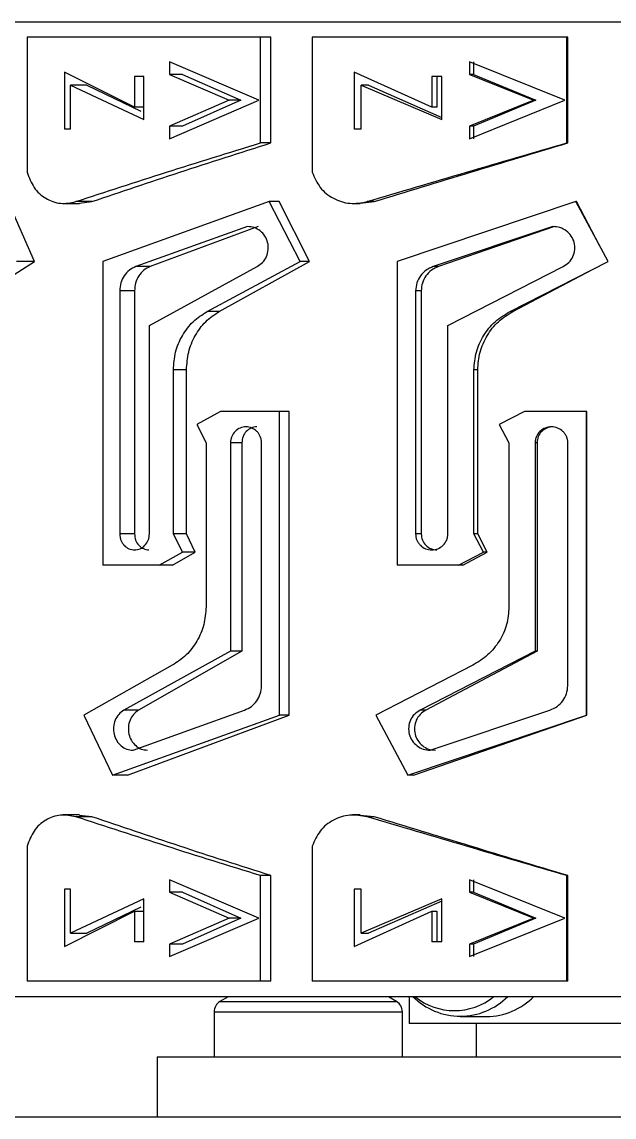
# Model space of a CAD drawing. Header units: millimetres. Extents: x 53 to 376, y 29 to 265.
# Drawn here: x 342.96 to 351.77, y 131.38 to 147.68 of the extents above; entities that cross this region are included whole.
import ezdxf

# ---------------------------------------------------------------- set-up
doc = ezdxf.new("R2010")
doc.units = ezdxf.units.MM

msp = doc.modelspace()

# ---------------------------------------------------------------- linework, layer by layer
at = {"color": 7, "linetype": 'Continuous', "lineweight": 25}
for p, q in [((335.8038, 147.6771), (367.3038, 147.6771)), ((343.0377, 147.45), (343.0377, 145.4403)), ((346.5131, 147.45), (343.0377, 147.45)), ((346.5131, 145.8776), (346.5131, 147.45)), ((346.6681, 147.45), (346.5131, 147.45)), ((346.6681, 145.8776), (346.6681, 147.45)), ((347.2818, 147.45), (347.2818, 145.4403)), ((351.0696, 147.45), (347.2818, 147.45)), ((351.0696, 145.8776), (351.0696, 147.45)), ((351.0845, 147.45), (351.0696, 147.45)), ((351.0845, 145.8776), (351.0845, 147.45)), ((346.4876, 146.5111), (345.1553, 147.0829)), ((345.1553, 147.0829), (345.1553, 146.8963)), ((351.0428, 146.5111), (349.6228, 147.0829)), ((349.6228, 147.0829), (349.6228, 146.8963)), ((349.6823, 147.0829), (349.6823, 146.8963)), ((344.6375, 146.4094), (343.5941, 146.9316)), ((343.5941, 146.9316), (343.5941, 146.0824)), ((344.7741, 146.8631), (344.6375, 146.8631)), ((344.6375, 146.8631), (344.6375, 146.4094)), ((344.7741, 146.2248), (344.7741, 146.8631)), ((345.1553, 146.8963), (346.048, 146.5111)), ((345.3522, 146.8963), (345.1553, 146.8963)), ((345.3522, 146.8963), (346.2174, 146.5111)), ((349.0604, 146.4094), (347.9078, 146.9316)), ((347.9078, 146.9316), (347.9078, 146.0824)), ((349.2094, 146.8631), (349.0604, 146.8631)), ((349.0604, 146.8631), (349.0604, 146.4094)), ((349.1371, 146.8631), (349.1371, 146.4094)), ((349.2094, 146.2248), (349.2094, 146.8631)), ((349.6228, 146.8963), (350.5783, 146.5111)), ((349.6823, 146.8963), (349.6228, 146.8963)), ((349.6823, 146.8963), (350.6084, 146.5111)), ((343.6841, 146.0824), (343.6841, 146.7365)), ((343.6841, 146.7365), (344.7741, 146.2248)), ((343.9262, 146.7365), (343.6841, 146.7365)), ((343.9262, 146.7365), (344.7296, 146.3474)), ((348.0083, 146.0824), (348.0083, 146.7365)), ((348.0083, 146.7365), (349.2094, 146.2248)), ((348.1174, 146.7365), (348.0083, 146.7365)), ((348.1174, 146.7365), (349.2094, 146.2565)), ((346.048, 146.5111), (345.1553, 146.1259)), ((345.1553, 145.9392), (346.4876, 146.5111)), ((346.2174, 146.5111), (345.3522, 146.1259)), ((346.2174, 146.5111), (346.048, 146.5111)), ((350.5783, 146.5111), (349.6228, 146.1259)), ((349.6228, 145.9392), (351.0428, 146.5111)), ((350.6084, 146.5111), (349.6823, 146.1259)), ((350.6084, 146.5111), (350.5783, 146.5111)), ((344.7741, 146.4094), (344.6375, 146.4094)), ((349.1371, 146.4094), (349.0604, 146.4094)), ((343.6841, 146.0824), (343.5941, 146.0824)), ((345.1553, 146.1259), (345.1553, 145.9392)), ((345.3522, 146.1259), (345.1553, 146.1259)), ((348.0083, 146.0824), (347.9078, 146.0824)), ((349.6228, 146.1259), (349.6228, 145.9392)), ((349.6823, 146.1259), (349.6228, 146.1259)), ((349.6823, 146.1259), (349.6823, 145.9392)), ((346.6681, 145.8776), (346.5131, 145.8776)), ((351.0845, 145.8776), (351.0696, 145.8776)), ((343.1464, 144.1122), (342.7551, 145.0029)), ((343.5717, 144.9756), (343.8173, 144.9756)), ((344.0037, 145.0029), (343.764, 145.0029)), ((343.8168, 144.9823), (344.0037, 145.0029)), ((346.6407, 145.0029), (344.1674, 144.1122)), ((347.1022, 144.1122), (346.6407, 145.0029)), ((346.7918, 145.0029), (346.6407, 145.0029)), ((347.2392, 144.1122), (346.7918, 145.0029)), ((347.8833, 144.9756), (347.9963, 144.9756)), ((347.9956, 144.9823), (348.2038, 145.0029)), ((348.2038, 145.0029), (348.0974, 145.0029)), ((351.2036, 145.0029), (348.5445, 144.1122)), ((351.6855, 144.1122), (351.2036, 145.0029)), ((351.2143, 145.0029), (351.2036, 145.0029)), ((351.5572, 144.3492), (351.2143, 145.0029)), ((346.3182, 144.6326), (344.6579, 144.0366)), ((346.4792, 144.6326), (344.8701, 144.0366)), ((350.8642, 144.6326), (349.0827, 144.0366)), ((350.8855, 144.6326), (349.1588, 144.0366)), ((341.9856, 143.3702), (343.1464, 144.1122)), ((343.1464, 144.1122), (342.8795, 144.1122)), ((344.1674, 144.1122), (344.1674, 139.5962)), ((345.7182, 143.3702), (347.1022, 144.1122)), ((345.8978, 143.3702), (347.2392, 144.1122)), ((347.2392, 144.1122), (347.1022, 144.1122)), ((348.5445, 144.1122), (348.5445, 139.5962)), ((350.2274, 143.3702), (351.6855, 144.1122)), ((344.8701, 144.0366), (344.6579, 144.0366)), ((344.8588, 143.1615), (346.4618, 144.0366)), ((349.1588, 144.0366), (349.0827, 144.0366)), ((349.3016, 143.1615), (351.0156, 144.0366)), ((350.2682, 143.3702), (351.4512, 143.9913)), ((344.4177, 143.675), (344.4177, 140.0583)), ((344.6372, 143.675), (344.4177, 143.675)), ((344.6372, 143.675), (344.6372, 140.0583)), ((348.8198, 143.675), (348.8198, 140.0583)), ((348.9039, 143.675), (348.8198, 143.675)), ((348.9039, 143.675), (348.9039, 140.0583)), ((345.8978, 143.3702), (345.7182, 143.3702)), ((350.2682, 143.3702), (350.2274, 143.3702)), ((344.8588, 140.0583), (344.8588, 143.1615)), ((349.3016, 140.0583), (349.3016, 143.1615)), ((345.2152, 140.0583), (345.2152, 142.5004)), ((345.4102, 142.5004), (345.2152, 142.5004)), ((345.4102, 140.0583), (345.4102, 142.5004)), ((349.6874, 140.0583), (349.6874, 142.5004)), ((349.7449, 142.5004), (349.6874, 142.5004)), ((349.7449, 140.0583), (349.7449, 142.5004)), ((345.918, 141.8783), (345.5655, 141.6863)), ((346.7942, 141.8783), (345.918, 141.8783)), ((346.7942, 137.3622), (346.7942, 141.8783)), ((346.9406, 141.8783), (346.7942, 141.8783)), ((346.9406, 137.3622), (346.9406, 141.8783)), ((350.4403, 141.8783), (350.064, 141.6863)), ((351.3643, 141.8783), (350.4403, 141.8783)), ((351.3643, 137.3622), (351.3643, 141.8783)), ((351.3702, 141.8783), (351.3643, 141.8783)), ((351.3702, 137.3622), (351.3702, 141.8783)), ((345.5655, 141.6863), (345.7016, 141.4161)), ((350.064, 141.6863), (350.2096, 141.4161)), ((345.7016, 141.4161), (345.7016, 138.974)), ((346.0662, 141.4161), (346.0662, 138.3129)), ((346.235, 141.4161), (346.0662, 141.4161)), ((346.235, 141.4161), (346.235, 138.3129)), ((346.5275, 137.7994), (346.5275, 141.4161)), ((350.2096, 141.4161), (350.2096, 138.974)), ((350.5976, 141.4161), (350.5976, 138.3129)), ((350.6271, 141.4161), (350.5976, 141.4161)), ((350.6271, 141.4161), (350.6271, 138.3129)), ((351.0847, 137.7994), (351.0847, 141.4161)), ((344.6372, 140.0583), (344.4177, 140.0583)), ((345.35, 139.7881), (345.2152, 140.0583)), ((345.4102, 140.0583), (345.2152, 140.0583)), ((345.5409, 139.7881), (345.4102, 140.0583)), ((348.9039, 140.0583), (348.8198, 140.0583)), ((349.8327, 139.7881), (349.6874, 140.0583)), ((349.7449, 140.0583), (349.6874, 140.0583)), ((349.8857, 139.7881), (349.7449, 140.0583)), ((345.0028, 139.5962), (345.35, 139.7881)), ((345.2044, 139.5962), (345.5409, 139.7881)), ((345.5409, 139.7881), (345.35, 139.7881)), ((349.4578, 139.5962), (349.8327, 139.7881)), ((349.5223, 139.5962), (349.8857, 139.7881)), ((349.8857, 139.7881), (349.8327, 139.7881)), ((345.0028, 139.5962), (344.1674, 139.5962)), ((345.2044, 139.5962), (345.0028, 139.5962)), ((349.4578, 139.5962), (348.5445, 139.5962)), ((349.5223, 139.5962), (349.4578, 139.5962)), ((346.0662, 138.3129), (344.4798, 137.4378)), ((346.235, 138.3129), (344.6975, 137.4378)), ((346.235, 138.3129), (346.0662, 138.3129)), ((350.5976, 138.3129), (348.888, 137.4378)), ((350.6271, 138.3129), (348.97, 137.4378)), ((350.6271, 138.3129), (350.5976, 138.3129)), ((345.1988, 138.1043), (343.8828, 137.3622)), ((349.6697, 138.1043), (348.2295, 137.3622)), ((343.8828, 137.3622), (344.311, 136.4716)), ((344.311, 136.4716), (346.7942, 137.3622)), ((344.6975, 137.4378), (344.4798, 137.4378)), ((344.5339, 136.4716), (346.9406, 137.3622)), ((344.6165, 136.8419), (346.2748, 137.4378)), ((346.9406, 137.3622), (346.7942, 137.3622)), ((348.2295, 137.3622), (348.7027, 136.4716)), ((348.7027, 136.4716), (351.3643, 137.3622)), ((348.7904, 136.4716), (351.3702, 137.3622)), ((348.97, 137.4378), (348.888, 137.4378)), ((349.0375, 136.8419), (350.8185, 137.4378)), ((351.3702, 137.3622), (351.3643, 137.3622)), ((344.5339, 136.4716), (344.311, 136.4716)), ((348.7904, 136.4716), (348.7027, 136.4716)), ((343.8174, 135.8785), (343.5717, 135.8785)), ((344.0037, 135.8512), (343.764, 135.8512)), ((344.0037, 135.8512), (343.8168, 135.8718)), ((347.9964, 135.8785), (347.8834, 135.8785)), ((348.2038, 135.8512), (347.9957, 135.8718)), ((348.2038, 135.8512), (348.0974, 135.8512)), ((343.0377, 135.4138), (343.0377, 133.4041)), ((347.2818, 135.4138), (347.2818, 133.4041)), ((346.5131, 133.4041), (346.5131, 134.9765)), ((346.6681, 134.9765), (346.5131, 134.9765)), ((346.6681, 133.4041), (346.6681, 134.9765)), ((351.0696, 133.4041), (351.0696, 134.9765)), ((351.0845, 134.9765), (351.0696, 134.9765)), ((351.0845, 133.4041), (351.0845, 134.9765)), ((343.6841, 134.7717), (343.5941, 134.7717)), ((343.5941, 134.7717), (343.5941, 133.9225)), ((343.6841, 134.1176), (343.6841, 134.7717)), ((346.4876, 134.343), (345.1553, 134.9149)), ((345.1553, 134.9149), (345.1553, 134.7282)), ((348.0083, 134.7717), (347.9078, 134.7717)), ((347.9078, 134.7717), (347.9078, 133.9225)), ((348.0083, 134.1176), (348.0083, 134.7717)), ((351.0428, 134.343), (349.6228, 134.9149)), ((349.6228, 134.9149), (349.6228, 134.7282)), ((349.6823, 134.9149), (349.6823, 134.7282)), ((344.7741, 134.6293), (343.6841, 134.1176)), ((344.7741, 133.991), (344.7741, 134.6293)), ((345.1553, 134.7282), (346.048, 134.343)), ((345.3522, 134.7282), (345.1553, 134.7282)), ((345.3522, 134.7282), (346.2174, 134.343)), ((349.2094, 134.6293), (348.0083, 134.1176)), ((349.2094, 134.5976), (348.1174, 134.1176)), ((349.2094, 133.991), (349.2094, 134.6293)), ((349.6228, 134.7282), (350.5783, 134.343)), ((349.6823, 134.7282), (349.6228, 134.7282)), ((349.6823, 134.7282), (350.6084, 134.343)), ((343.5941, 133.9225), (344.6375, 134.4447)), ((344.7296, 134.5067), (343.9262, 134.1176)), ((344.6375, 134.4447), (344.6375, 133.991)), ((344.6375, 134.4447), (344.7741, 134.4447)), ((347.9078, 133.9225), (349.0604, 134.4447)), ((349.0604, 134.4447), (349.0604, 133.991)), ((349.0604, 134.4447), (349.1371, 134.4447)), ((349.1371, 134.4447), (349.1371, 133.991)), ((345.1553, 133.7712), (346.4876, 134.343)), ((346.048, 134.343), (345.1553, 133.9578)), ((346.2174, 134.343), (345.3522, 133.9578)), ((346.2174, 134.343), (346.048, 134.343)), ((349.6228, 133.7712), (351.0428, 134.343)), ((350.5783, 134.343), (349.6228, 133.9578)), ((350.6084, 134.343), (349.6823, 133.9578)), ((350.6084, 134.343), (350.5783, 134.343)), ((343.6841, 134.1176), (343.9262, 134.1176)), ((348.0083, 134.1176), (348.1174, 134.1176)), ((344.7741, 133.991), (344.6375, 133.991)), ((345.1553, 133.9578), (345.1553, 133.7712)), ((345.3522, 133.9578), (345.1553, 133.9578)), ((349.2094, 133.991), (349.0604, 133.991)), ((349.6228, 133.9578), (349.6228, 133.7712)), ((349.6823, 133.9578), (349.6228, 133.9578)), ((349.6823, 133.9578), (349.6823, 133.7712)), ((346.5131, 133.4041), (343.0377, 133.4041)), ((346.6681, 133.4041), (346.5131, 133.4041)), ((351.0696, 133.4041), (347.2818, 133.4041)), ((351.0845, 133.4041), (351.0696, 133.4041)), ((335.8038, 133.1771), (367.3038, 133.1771)), ((348.723, 133.1771), (348.723, 132.7771)), ((345.8228, 132.9504), (345.8228, 132.2771)), ((348.6228, 132.2771), (348.6228, 132.9504)), ((349.4856, 132.8771), (349.8765, 132.8771)), ((353.7121, 132.7771), (348.723, 132.7771)), ((349.7228, 132.7771), (349.7228, 132.2771)), ((344.9728, 132.2771), (344.9728, 131.3828)), ((344.9728, 132.2771), (357.9728, 132.2771)), ((362.9728, 131.3828), (302.9494, 131.3828))]:
    msp.add_line(p, q, dxfattribs=at)
at = {"color": 8, "linetype": 'Continuous', "lineweight": 25}
for p, q in [((345.9081, 133.1035), (348.5374, 133.1035)), ((345.8228, 132.9504), (348.6228, 132.9504))]:
    msp.add_line(p, q, dxfattribs=at)
at = {"color": 7, "linetype": 'Continuous', "lineweight": 25, "flags": 128}
for points in [[(346.0353, 133.1771), (346.0283, 133.1733), (345.9081, 133.1035)], [(348.5374, 133.1035), (348.4172, 133.1733), (348.4102, 133.1771)]]:
    msp.add_lwpolyline(points, dxfattribs=at)
at = {"color": 7, "linetype": 'Continuous', "lineweight": 25}
for centre, radius, start, end in [((349.4856, 133.8764), 0.9932, 224.76473, 315.23527), ((349.8551, 133.906), 1.0292, 271.1905, 314.90378), ((346.0028, 132.9504), 0.18, 121.7263, 180), ((348.4428, 132.9504), 0.18, 0, 58.2737)]:
    msp.add_arc(centre, radius, start, end, dxfattribs=at)
at = {"color": 8, "linetype": 'Continuous', "lineweight": 25}
msp.add_arc((349.3967, 133.8898), 0.9228, 230.56339, 309.43661, dxfattribs=at)
at = {"color": 7, "linetype": 'Continuous', "lineweight": 25}
for points, knots in [([(343.764, 145.0029), (344.2085, 145.1487), (345.0974, 145.4403), (346.0412, 145.7318), (346.5131, 145.8776)], [0, 0, 0, 0, 0.4999993, 1, 1, 1, 1]), ([(344.0037, 145.0029), (344.4345, 145.1487), (345.2961, 145.4403), (346.2108, 145.7318), (346.6681, 145.8776)], [0, 0, 0, 0, 0.4999999, 1, 1, 1, 1]), ([(348.0974, 145.0029), (348.5886, 145.1487), (349.5709, 145.4403), (350.57, 145.7318), (351.0696, 145.8776)], [0, 0, 0, 0, 0.5000004, 1, 1, 1, 1]), ([(348.2038, 145.0029), (348.6798, 145.1487), (349.6319, 145.4403), (350.6003, 145.7318), (351.0845, 145.8776)], [0, 0, 0, 0, 0.4999992, 1, 1, 1, 1]), ([(343.0377, 145.4403), (343.0678, 145.361), (343.1284, 145.2014), (343.3119, 145.039), (343.5344, 144.9571), (343.6874, 144.9876), (343.764, 145.0029)], [0, 0, 0, 0, 0.2464339, 0.4957901, 0.7476012, 1, 1, 1, 1]), ([(347.2818, 145.4403), (347.3159, 145.361), (347.3845, 145.2014), (347.5915, 145.039), (347.8414, 144.9571), (348.012, 144.9876), (348.0974, 145.0029)], [0, 0, 0, 0, 0.2464348, 0.4957915, 0.7476048, 1, 1, 1, 1]), ([(346.4618, 144.0366), (346.4904, 144.0557), (346.5477, 144.094), (346.6057, 144.1845), (346.6327, 144.2884), (346.624, 144.3962), (346.581, 144.4944), (346.5098, 144.5715), (346.4189, 144.6228), (346.3517, 144.6293), (346.3182, 144.6326)], [0, 0, 0, 0, 0.1253827, 0.2504254, 0.3754313, 0.5003874, 0.6252945, 0.7501879, 0.8750785, 1, 1, 1, 1]), ([(351.0156, 144.0366), (351.0458, 144.0557), (351.106, 144.094), (351.1668, 144.1845), (351.1952, 144.2884), (351.1861, 144.3962), (351.141, 144.4944), (351.0662, 144.5715), (350.9705, 144.6228), (350.8997, 144.6293), (350.8642, 144.6326)], [0, 0, 0, 0, 0.1253839, 0.2504263, 0.3754315, 0.5003875, 0.6252948, 0.7501856, 0.8750752, 1, 1, 1, 1]), ([(344.6579, 144.0366), (344.6245, 144.0206), (344.5577, 143.9887), (344.4805, 143.9019), (344.4279, 143.7948), (344.4211, 143.7149), (344.4177, 143.675)], [0, 0, 0, 0, 0.2509155, 0.5007382, 0.7503876, 1, 1, 1, 1]), ([(344.8701, 144.0366), (344.8372, 144.0203), (344.7716, 143.9877), (344.697, 143.9001), (344.6469, 143.7934), (344.6405, 143.7145), (344.6372, 143.675)], [0, 0, 0, 0, 0.2509918, 0.5007633, 0.7503865, 1, 1, 1, 1]), ([(349.0827, 144.0366), (349.0462, 144.0206), (348.9733, 143.9887), (348.8888, 143.9019), (348.831, 143.7948), (348.8236, 143.7149), (348.8198, 143.675)], [0, 0, 0, 0, 0.2509161, 0.5007354, 0.7503865, 1, 1, 1, 1]), ([(349.1588, 144.0366), (349.1229, 144.0203), (349.0512, 143.9877), (348.9695, 143.9001), (348.9145, 143.7934), (348.9075, 143.7145), (348.9039, 143.675)], [0, 0, 0, 0, 0.25098849, 0.50076518, 0.75038807, 1, 1, 1, 1]), ([(345.2152, 142.5004), (345.2218, 142.5896), (345.2352, 142.7683), (345.3417, 143.015), (345.501, 143.2282), (345.6456, 143.3227), (345.7182, 143.3702)], [0, 0, 0, 0, 0.24770441, 0.49651418, 0.74720575, 1, 1, 1, 1]), ([(345.4102, 142.5004), (345.4166, 142.5895), (345.4295, 142.7677), (345.5324, 143.0141), (345.6864, 143.2274), (345.8273, 143.3226), (345.8978, 143.3702)], [0, 0, 0, 0, 0.2500019, 0.5000035, 0.750002, 1, 1, 1, 1]), ([(349.6874, 142.5004), (349.6946, 142.5896), (349.7091, 142.7683), (349.8239, 143.015), (349.9951, 143.2282), (350.1497, 143.3227), (350.2274, 143.3702)], [0, 0, 0, 0, 0.2477044, 0.4965138, 0.7472041, 1, 1, 1, 1]), ([(349.7449, 142.5004), (349.7518, 142.5895), (349.7657, 142.7677), (349.8766, 143.0141), (350.0421, 143.2274), (350.1928, 143.3226), (350.2682, 143.3702)], [0, 0, 0, 0, 0.2500019, 0.5000035, 0.7500009, 1, 1, 1, 1]), ([(346.5275, 141.4161), (346.5265, 141.4319), (346.5247, 141.4633), (346.5104, 141.5084), (346.4887, 141.5498), (346.4496, 141.5975), (346.3854, 141.6406), (346.2963, 141.6583), (346.2072, 141.6406), (346.1306, 141.5892), (346.0875, 141.5234), (346.0688, 141.4633), (346.067, 141.4319), (346.0662, 141.4161)], [0, 0, 0, 0, 0.0628576, 0.1254667, 0.1879471, 0.2507863, 0.3754465, 0.5001606, 0.6249372, 0.7497267, 0.8744839, 0.9372483, 1, 1, 1, 1]), ([(346.4579, 141.6524), (346.4579, 141.6524), (346.4292, 141.6524), (346.3699, 141.6401), (346.2966, 141.5876), (346.2451, 141.5089), (346.2384, 141.4471), (346.235, 141.4161)], [0, 0, 0, 0, 0.0000216, 0.2499204, 0.4998248, 0.7497816, 1, 1, 1, 1]), ([(351.0847, 141.4161), (351.0837, 141.4319), (351.0818, 141.4633), (351.0668, 141.5084), (351.044, 141.5498), (351.0028, 141.5975), (350.9353, 141.6406), (350.8412, 141.6583), (350.7471, 141.6406), (350.666, 141.5892), (350.6203, 141.5234), (350.6005, 141.4633), (350.5986, 141.4319), (350.5976, 141.4161)], [0, 0, 0, 0, 0.0628572, 0.1254664, 0.1879464, 0.2507863, 0.375448, 0.5001644, 0.6249388, 0.7497245, 0.8744842, 0.9372481, 1, 1, 1, 1]), ([(350.863, 141.6524), (350.863, 141.6524), (350.8323, 141.6524), (350.7701, 141.6401), (350.6923, 141.5876), (350.6378, 141.5089), (350.6306, 141.4471), (350.6271, 141.4161)], [0, 0, 0, 0, 0.0000202, 0.2499209, 0.499822, 0.7497809, 1, 1, 1, 1]), ([(344.4177, 140.0583), (344.4186, 140.0425), (344.4203, 140.0111), (344.4337, 139.966), (344.4543, 139.9246), (344.4913, 139.877), (344.5523, 139.8339), (344.6374, 139.8161), (344.7227, 139.8339), (344.7965, 139.8852), (344.8382, 139.9511), (344.8562, 140.0111), (344.858, 140.0426), (344.8588, 140.0583)], [0, 0, 0, 0, 0.0628575, 0.1254666, 0.1879457, 0.2507853, 0.3754464, 0.500162, 0.6249399, 0.749727, 0.8744839, 0.9372481, 1, 1, 1, 1]), ([(344.6372, 140.0583), (344.6405, 140.0273), (344.647, 139.9654), (344.696, 139.8872), (344.7664, 139.8326), (344.8224, 139.8256), (344.8503, 139.822)], [0, 0, 0, 0, 0.2502475, 0.5002535, 0.7501785, 1, 1, 1, 1]), ([(348.8198, 140.0583), (348.8208, 140.0425), (348.8227, 140.0111), (348.8375, 139.966), (348.86, 139.9246), (348.9006, 139.877), (348.9673, 139.8339), (349.0603, 139.8161), (349.1534, 139.8339), (349.2338, 139.8852), (349.2791, 139.9511), (349.2987, 140.0111), (349.3006, 140.0426), (349.3016, 140.0583)], [0, 0, 0, 0, 0.062858, 0.1254663, 0.1879452, 0.2507868, 0.3754494, 0.5001629, 0.6249374, 0.7497266, 0.8744839, 0.9372478, 1, 1, 1, 1]), ([(348.9039, 140.0583), (348.9075, 140.0273), (348.9146, 139.9654), (348.9684, 139.8872), (349.0455, 139.8326), (349.1066, 139.8256), (349.1372, 139.822)], [0, 0, 0, 0, 0.2502484, 0.5002533, 0.7501809, 1, 1, 1, 1]), ([(345.7016, 138.974), (345.6948, 138.8849), (345.6813, 138.7062), (345.5737, 138.4594), (345.4138, 138.2462), (345.2706, 138.1517), (345.1988, 138.1043)], [0, 0, 0, 0, 0.2477049, 0.4965112, 0.747206, 1, 1, 1, 1]), ([(350.2096, 138.974), (350.2024, 138.8849), (350.1879, 138.7062), (350.0728, 138.4594), (349.9014, 138.2462), (349.7472, 138.1517), (349.6697, 138.1043)], [0, 0, 0, 0, 0.2477039, 0.4965123, 0.7472039, 1, 1, 1, 1]), ([(346.2748, 137.4378), (346.3098, 137.4538), (346.3797, 137.4858), (346.461, 137.5725), (346.5166, 137.6796), (346.5238, 137.7595), (346.5275, 137.7994)], [0, 0, 0, 0, 0.2509171, 0.5007366, 0.7503884, 1, 1, 1, 1]), ([(350.8185, 137.4378), (350.8555, 137.4538), (350.9292, 137.4858), (351.0148, 137.5725), (351.0733, 137.6796), (351.0809, 137.7595), (351.0847, 137.7994)], [0, 0, 0, 0, 0.2509127, 0.5007377, 0.7503873, 1, 1, 1, 1]), ([(344.4798, 137.4378), (344.4527, 137.4187), (344.3985, 137.3804), (344.3439, 137.2899), (344.3186, 137.186), (344.3267, 137.0782), (344.3671, 136.98), (344.4343, 136.9029), (344.5205, 136.8517), (344.5845, 136.8451), (344.6165, 136.8419)], [0, 0, 0, 0, 0.125381, 0.2504266, 0.3754311, 0.5003875, 0.6252933, 0.7501875, 0.875078, 1, 1, 1, 1]), ([(344.6975, 137.4378), (344.671, 137.4185), (344.6181, 137.3798), (344.5657, 137.2895), (344.5414, 137.187), (344.5487, 137.0807), (344.5865, 136.9829), (344.651, 136.9049), (344.7351, 136.8521), (344.7984, 136.8453), (344.83, 136.8419)], [0, 0, 0, 0, 0.1253303, 0.2502842, 0.3752379, 0.5002016, 0.6251529, 0.7501149, 0.8750546, 1, 1, 1, 1]), ([(348.888, 137.4378), (348.8582, 137.4187), (348.7988, 137.3804), (348.7388, 137.2899), (348.711, 137.186), (348.7199, 137.0782), (348.7643, 136.98), (348.8381, 136.9029), (348.9325, 136.8517), (349.0025, 136.8451), (349.0375, 136.8419)], [0, 0, 0, 0, 0.125383, 0.2504262, 0.3754311, 0.5003875, 0.6252936, 0.7501881, 0.8750787, 1, 1, 1, 1]), ([(348.97, 137.4378), (348.9409, 137.4185), (348.8829, 137.3798), (348.8254, 137.2895), (348.7987, 137.187), (348.8067, 137.0807), (348.8483, 136.9829), (348.919, 136.9049), (349.0113, 136.8521), (349.0804, 136.8453), (349.1149, 136.8419)], [0, 0, 0, 0, 0.1253312, 0.2502857, 0.3752379, 0.5002013, 0.6251531, 0.7501125, 0.8750531, 1, 1, 1, 1]), ([(343.764, 135.8512), (343.6874, 135.8665), (343.5344, 135.897), (343.3119, 135.8151), (343.1284, 135.6527), (343.0678, 135.4932), (343.0377, 135.4138)], [0, 0, 0, 0, 0.2523988, 0.5042093, 0.7535658, 1, 1, 1, 1]), ([(346.5131, 134.9765), (346.0412, 135.1223), (345.0974, 135.4138), (344.2085, 135.7054), (343.764, 135.8512)], [0, 0, 0, 0, 0.5000007, 1, 1, 1, 1]), ([(346.6681, 134.9765), (346.2108, 135.1223), (345.2961, 135.4138), (344.4345, 135.7054), (344.0037, 135.8512)], [0, 0, 0, 0, 0.5000001, 1, 1, 1, 1]), ([(348.0974, 135.8512), (348.012, 135.8665), (347.8414, 135.897), (347.5915, 135.8151), (347.3845, 135.6527), (347.3159, 135.4932), (347.2818, 135.4138)], [0, 0, 0, 0, 0.2523952, 0.5042079, 0.7535649, 1, 1, 1, 1]), ([(351.0696, 134.9765), (350.57, 135.1223), (349.5709, 135.4138), (348.5886, 135.7054), (348.0974, 135.8512)], [0, 0, 0, 0, 0.4999996, 1, 1, 1, 1]), ([(351.0845, 134.9765), (350.6003, 135.1223), (349.6319, 135.4138), (348.6798, 135.7054), (348.2038, 135.8512)], [0, 0, 0, 0, 0.5000008, 1, 1, 1, 1])]:
    msp.add_open_spline(points, degree=3, knots=knots, dxfattribs=at)

doc.saveas('drawing.dxf')
